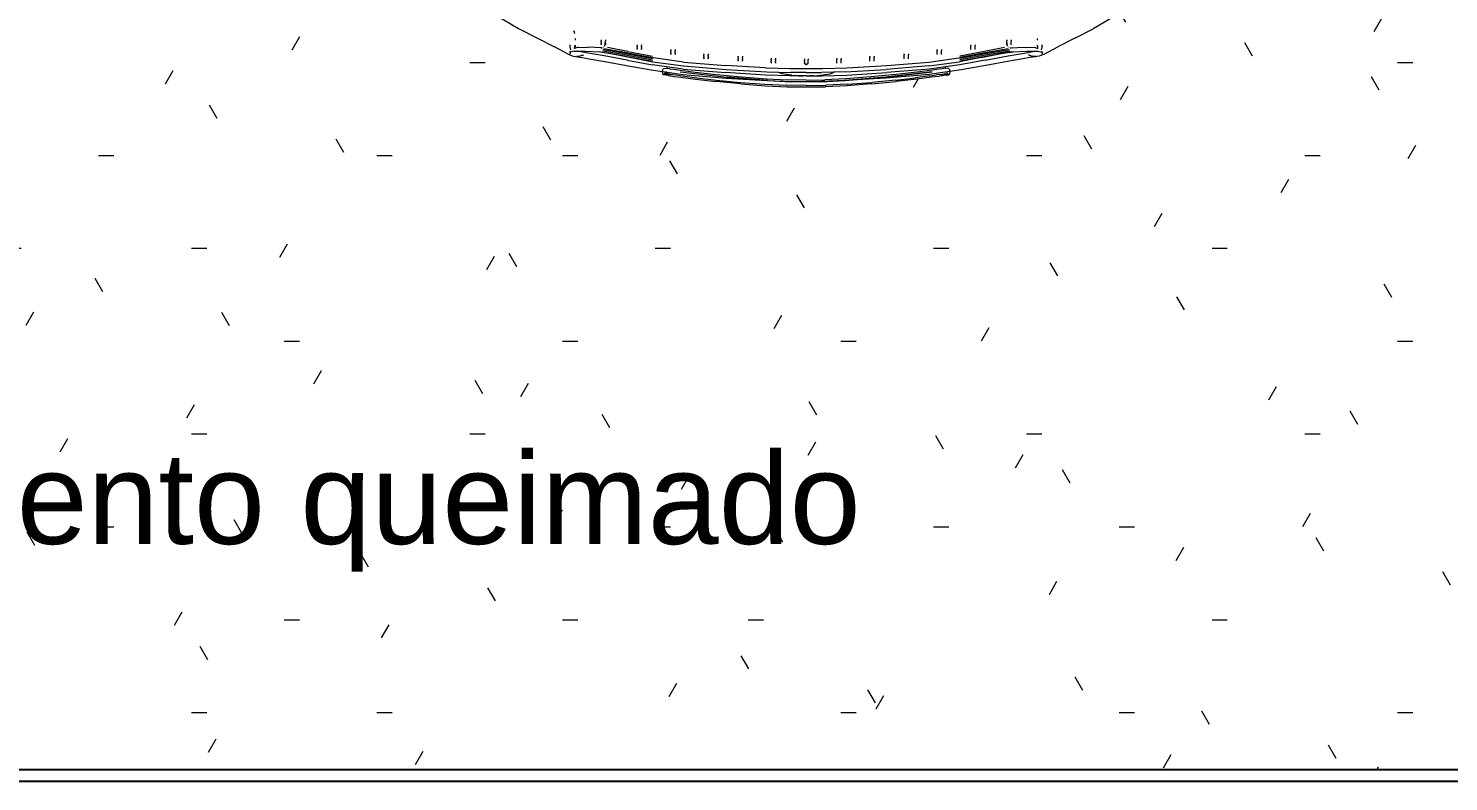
# Model space of a CAD drawing. Header units: millimetres. Extents: x -48985 to -29412, y -43090 to -3800.
# Drawn here: x -42482 to -40149, y -43090 to -41854 of the extents above; entities that cross this region are included whole.
import ezdxf

# ---------------------------------------------------------------- set-up
doc = ezdxf.new("R2010")
doc.units = ezdxf.units.MM
for name, color, linetype, lineweight in [('A-AREA', 32, 'Continuous', 9), ('A-FLOR', 192, 'Continuous', 25), ('A-FLOR-PATT', 8, 'Continuous', 25), ('A-WALL', 113, 'Continuous', 25), ('G-ANNO-TEXT', 231, 'Continuous', 9), ('G-IMPT', 8, 'Continuous', 9)]:
    doc.layers.add(name, color=color, linetype=linetype, lineweight=lineweight)
doc.styles.add('Arial', font='arial.ttf', dxfattribs={"height": 150})

# ---------------------------------------------------------------- blocks, each defined once
blk = doc.blocks.new('CRT_Fiat Punto - Punto_dwg-V1-PAGINAÇÃO DE PISO GARAGEM')
at = {"layer": 'G-IMPT'}
for p, q in [((817.41, -197.29), (821.28, -199.58)), ((919.16, -197.29), (915.29, -199.58)), ((821.28, -199.58), (824.41, -201.15)), ((824.41, -201.15), (827.16, -202.61)), ((830.49, -200.38), (830.35, -199.98)), ((830.49, -200.38), (830.42, -200.1)), ((830.52, -201.25), (830.52, -201.43)), ((830.52, -201.43), (830.52, -201.5)), ((830.52, -201.5), (830.52, -201.51)), ((830.52, -201.51), (830.52, -201.52)), ((834.79, -201.46), (834.79, -201.43)), ((834.79, -201.46), (834.79, -201.58)), ((834.79, -201.73), (834.79, -201.58)), ((834.79, -201.73), (834.79, -201.88)), ((834.79, -202.01), (834.79, -201.88)), ((835.38, -202.45), (835.49, -201.58)), ((835.49, -201.43), (835.49, -201.46)), ((835.49, -201.46), (835.49, -201.58)), ((835.49, -202.01), (835.49, -201.88)), ((901.09, -201.46), (901.09, -201.43)), ((901.09, -201.46), (901.09, -201.58)), ((901.19, -202.45), (901.09, -201.58)), ((901.09, -202.01), (901.09, -201.88)), ((901.79, -201.43), (901.79, -201.46)), ((901.79, -201.46), (901.79, -201.58)), ((901.79, -201.73), (901.79, -201.58)), ((901.79, -201.88), (901.79, -201.73)), ((901.79, -202.01), (901.79, -201.88)), ((906.06, -201.43), (906.06, -201.25)), ((906.06, -201.43), (906.06, -201.5)), ((906.06, -201.51), (906.06, -201.5)), ((906.06, -201.51), (906.06, -201.52)), ((912.16, -201.15), (909.41, -202.61)), ((912.16, -201.15), (915.29, -199.58)), ((829.39, -203.77), (827.16, -202.61)), ((829.39, -203.77), (830.21, -204.1)), ((829.73, -202.48), (829.73, -202.24)), ((829.73, -202.57), (829.73, -202.48)), ((829.73, -202.58), (829.73, -202.57)), ((829.73, -202.59), (829.73, -202.58)), ((829.83, -203.1), (829.73, -202.59)), ((829.73, -203.43), (829.73, -203.3)), ((830.36, -203.31), (829.73, -203.43)), ((829.73, -203.43), (829.73, -203.57)), ((829.73, -203.57), (829.73, -203.67)), ((829.73, -203.72), (829.73, -203.67)), ((829.73, -203.75), (829.73, -203.72)), ((829.73, -203.77), (829.73, -203.75)), ((829.73, -203.77), (829.73, -203.77)), ((830.21, -204.1), (830.6, -204.16)), ((830.36, -203.31), (832.23, -203.27)), ((830.42, -202.83), (830.52, -202.32)), ((831.02, -202.66), (830.42, -202.83)), ((830.52, -202.32), (830.52, -202.5)), ((830.52, -202.5), (830.52, -202.57)), ((830.52, -202.57), (830.52, -202.58)), ((830.52, -202.58), (830.52, -202.59)), ((830.6, -204.16), (830.96, -204.22)), ((830.74, -202.68), (832.57, -202.62)), ((830.74, -202.68), (831.02, -202.66)), ((830.74, -204.17), (831.33, -204.13)), ((830.74, -204.17), (830.83, -204.17)), ((831.39, -204.18), (830.83, -204.17)), ((832.33, -203.54), (830.95, -203.3)), ((831.81, -203.96), (831.33, -204.13)), ((831.81, -203.96), (831.92, -203.92)), ((832.23, -203.27), (834.67, -203.4)), ((835.29, -204.07), (832.33, -203.54)), ((834.96, -202.75), (832.57, -202.62)), ((835.05, -203.49), (834.45, -203.39)), ((834.67, -203.4), (836.98, -203.77)), ((834.74, -202.73), (834.96, -202.75)), ((834.79, -202.01), (834.79, -202.13)), ((834.79, -202.2), (834.79, -202.13)), ((834.79, -202.2), (834.79, -202.23)), ((838.97, -203.74), (835.05, -203.09)), ((838.97, -203.94), (835.05, -203.29)), ((838.97, -204.14), (835.05, -203.49)), ((835.18, -202.65), (835.14, -202.63)), ((839.02, -203.54), (835.25, -202.89)), ((839.06, -204.74), (835.29, -204.07)), ((835.49, -202.01), (835.49, -202.13)), ((835.49, -202.2), (835.49, -202.13)), ((835.49, -202.2), (835.49, -202.23)), ((839.17, -203.34), (835.85, -202.69)), ((836.98, -203.77), (839.67, -204.34)), ((838.97, -203.74), (843.18, -204.5)), ((838.97, -203.94), (843.18, -204.7)), ((838.97, -204.14), (843.18, -204.9)), ((839.02, -203.54), (843.18, -204.3)), ((839.17, -203.34), (843.18, -204.1)), ((839.72, -203.67), (843.35, -204.37)), ((840.69, -202.26), (840.69, -202.23)), ((840.69, -202.26), (840.69, -202.38)), ((840.69, -202.53), (840.69, -202.38)), ((840.69, -202.53), (840.69, -202.68)), ((840.69, -202.81), (840.69, -202.68)), ((840.69, -202.81), (840.69, -202.93)), ((840.69, -203), (840.69, -202.93)), ((840.69, -203), (840.69, -203.03)), ((841.39, -202.23), (841.39, -202.26)), ((841.39, -202.26), (841.39, -202.38)), ((841.39, -202.53), (841.39, -202.38)), ((841.39, -202.53), (841.39, -202.68)), ((841.39, -202.81), (841.39, -202.68)), ((841.39, -202.81), (841.39, -202.93)), ((841.39, -203), (841.39, -202.93)), ((841.39, -203), (841.39, -203.03)), ((846.19, -203.06), (846.19, -203.03)), ((846.19, -203.06), (846.19, -203.18)), ((846.19, -203.33), (846.19, -203.18)), ((846.19, -203.33), (846.19, -203.48)), ((846.19, -203.61), (846.19, -203.48)), ((846.19, -203.61), (846.19, -203.73)), ((846.19, -203.8), (846.19, -203.73)), ((846.19, -203.8), (846.19, -203.83)), ((846.89, -203.03), (846.89, -203.06)), ((846.89, -203.06), (846.89, -203.18)), ((846.89, -203.33), (846.89, -203.18)), ((846.89, -203.33), (846.89, -203.48)), ((846.89, -203.61), (846.89, -203.48)), ((846.89, -203.61), (846.89, -203.73)), ((846.89, -203.8), (846.89, -203.73)), ((846.89, -203.8), (846.89, -203.83)), ((851.59, -203.76), (851.59, -203.73)), ((851.59, -203.76), (851.59, -203.88)), ((851.59, -204.03), (851.59, -203.88)), ((851.59, -204.03), (851.59, -204.18)), ((851.59, -204.31), (851.59, -204.18)), ((852.29, -203.73), (852.29, -203.76)), ((852.29, -203.76), (852.29, -203.88)), ((852.29, -204.03), (852.29, -203.88)), ((852.29, -204.03), (852.29, -204.18)), ((852.29, -204.31), (852.29, -204.18)), ((857.19, -204.16), (857.19, -204.13)), ((857.19, -204.16), (857.19, -204.28)), ((857.89, -204.13), (857.89, -204.16)), ((857.89, -204.16), (857.89, -204.28)), ((878.69, -204.16), (878.69, -204.13)), ((878.69, -204.16), (878.69, -204.28)), ((879.39, -204.13), (879.39, -204.16)), ((879.39, -204.16), (879.39, -204.28)), ((884.29, -203.76), (884.29, -203.73)), ((884.29, -203.76), (884.29, -203.88)), ((884.29, -204.03), (884.29, -203.88)), ((884.29, -204.18), (884.29, -204.03)), ((884.29, -204.31), (884.29, -204.18)), ((884.99, -203.73), (884.99, -203.76)), ((884.99, -203.76), (884.99, -203.88)), ((884.99, -204.03), (884.99, -203.88)), ((884.99, -204.18), (884.99, -204.03)), ((884.99, -204.31), (884.99, -204.18)), ((889.69, -203.06), (889.69, -203.03)), ((889.69, -203.06), (889.69, -203.18)), ((889.69, -203.33), (889.69, -203.18)), ((889.69, -203.48), (889.69, -203.33)), ((889.69, -203.61), (889.69, -203.48)), ((889.69, -203.73), (889.69, -203.61)), ((889.69, -203.8), (889.69, -203.73)), ((889.69, -203.83), (889.69, -203.8)), ((890.39, -203.03), (890.39, -203.06)), ((890.39, -203.06), (890.39, -203.18)), ((890.39, -203.33), (890.39, -203.18)), ((890.39, -203.48), (890.39, -203.33)), ((890.39, -203.61), (890.39, -203.48)), ((890.39, -203.73), (890.39, -203.61)), ((890.39, -203.8), (890.39, -203.73)), ((890.39, -203.83), (890.39, -203.8)), ((893.22, -204.37), (896.85, -203.67)), ((897.4, -203.34), (893.39, -204.1)), ((897.55, -203.54), (893.39, -204.3)), ((897.6, -203.74), (893.39, -204.5)), ((897.6, -203.94), (893.39, -204.7)), ((897.6, -204.14), (893.39, -204.9)), ((895.19, -202.26), (895.19, -202.23)), ((895.19, -202.26), (895.19, -202.38)), ((895.19, -202.53), (895.19, -202.38)), ((895.19, -202.68), (895.19, -202.53)), ((895.19, -202.81), (895.19, -202.68)), ((895.19, -202.93), (895.19, -202.81)), ((895.19, -203), (895.19, -202.93)), ((895.19, -203.03), (895.19, -203)), ((895.89, -202.23), (895.89, -202.26)), ((895.89, -202.26), (895.89, -202.38)), ((895.89, -202.53), (895.89, -202.38)), ((895.89, -202.68), (895.89, -202.53)), ((895.89, -202.81), (895.89, -202.68)), ((895.89, -202.93), (895.89, -202.81)), ((895.89, -203), (895.89, -202.93)), ((895.89, -203.03), (895.89, -203)), ((896.9, -204.34), (899.59, -203.77)), ((900.72, -202.69), (897.4, -203.34)), ((897.51, -204.74), (901.28, -204.07)), ((901.32, -202.89), (897.55, -203.54)), ((901.52, -203.09), (897.6, -203.74)), ((901.52, -203.29), (897.6, -203.94)), ((901.52, -203.49), (897.6, -204.14)), ((901.9, -203.4), (899.59, -203.77)), ((901.09, -202.13), (901.09, -202.01)), ((901.09, -202.2), (901.09, -202.13)), ((901.09, -202.23), (901.09, -202.2)), ((901.28, -204.07), (904.24, -203.54)), ((901.39, -202.65), (901.44, -202.63)), ((901.52, -203.49), (902.13, -203.39)), ((901.61, -202.75), (904, -202.62)), ((901.61, -202.75), (901.83, -202.73)), ((901.79, -202.13), (901.79, -202.01)), ((901.79, -202.2), (901.79, -202.13)), ((901.79, -202.23), (901.79, -202.2)), ((901.9, -203.4), (904.34, -203.27)), ((904, -202.62), (905.83, -202.68)), ((904.24, -203.54), (905.62, -203.3)), ((904.34, -203.27), (906.21, -203.31)), ((904.56, -203.85), (904.76, -203.96)), ((904.76, -203.96), (905.24, -204.13)), ((905.83, -204.17), (905.24, -204.13)), ((905.3, -204.22), (905.74, -204.17)), ((905.55, -202.66), (905.83, -202.68)), ((905.55, -202.66), (906.15, -202.83)), ((905.97, -204.16), (905.61, -204.22)), ((905.74, -204.17), (905.83, -204.17)), ((906.36, -204.1), (905.97, -204.16)), ((906.15, -202.83), (906.06, -202.32)), ((906.06, -202.5), (906.06, -202.32)), ((906.06, -202.5), (906.06, -202.57)), ((906.06, -202.58), (906.06, -202.57)), ((906.06, -202.58), (906.06, -202.59)), ((906.21, -203.31), (906.84, -203.43)), ((907.18, -203.77), (906.36, -204.1)), ((906.74, -203.1), (906.84, -202.59)), ((906.84, -202.48), (906.84, -202.24)), ((906.84, -202.48), (906.84, -202.57)), ((906.84, -202.58), (906.84, -202.57)), ((906.84, -202.58), (906.84, -202.59)), ((906.84, -203.43), (906.84, -203.3)), ((906.84, -203.57), (906.84, -203.43)), ((906.84, -203.57), (906.84, -203.67)), ((906.84, -203.67), (906.84, -203.72)), ((906.84, -203.72), (906.84, -203.75)), ((906.84, -203.75), (906.84, -203.77)), ((906.84, -203.77), (906.84, -203.77)), ((907.18, -203.77), (909.41, -202.61)), ((830.96, -204.22), (831.33, -204.28)), ((831.33, -204.28), (831.74, -204.34)), ((831.74, -204.34), (832.86, -204.54)), ((832.86, -204.54), (835.41, -204.99)), ((835.41, -204.99), (838.92, -205.62)), ((838.92, -205.62), (842.95, -206.36)), ((839.06, -204.74), (843.18, -205.5)), ((839.67, -204.34), (843.23, -205.02)), ((842.95, -206.36), (848.17, -207.09)), ((848.21, -206.21), (843.18, -205.5)), ((843.23, -205.02), (848.23, -205.71)), ((848.25, -205.06), (843.35, -204.37)), ((844.82, -206.49), (844.8, -206.53)), ((844.82, -206.47), (844.99, -206.12)), ((844.82, -206.49), (844.82, -206.47)), ((844.99, -206.12), (845.44, -206.07)), ((845.44, -206.07), (845.5, -206.07)), ((845.5, -206.07), (845.66, -206.09)), ((845.66, -206.09), (846.08, -206.15)), ((846.08, -206.15), (846.56, -206.22)), ((846.56, -206.22), (847.72, -206.38)), ((847.72, -206.38), (850.16, -206.7)), ((848.21, -206.21), (855.11, -206.8)), ((848.23, -205.71), (855.23, -206.27)), ((848.25, -205.06), (855.11, -205.62)), ((851.59, -204.31), (851.59, -204.43)), ((851.59, -204.5), (851.59, -204.43)), ((851.59, -204.5), (851.59, -204.53)), ((852.29, -204.31), (852.29, -204.43)), ((852.29, -204.5), (852.29, -204.43)), ((852.29, -204.5), (852.29, -204.53)), ((861.66, -206), (855.11, -205.62)), ((855.23, -206.27), (861.86, -206.65)), ((857.19, -204.43), (857.19, -204.28)), ((857.19, -204.43), (857.19, -204.58)), ((857.19, -204.71), (857.19, -204.58)), ((857.19, -204.71), (857.19, -204.83)), ((857.19, -204.9), (857.19, -204.83)), ((857.19, -204.9), (857.19, -204.93)), ((857.89, -204.43), (857.89, -204.28)), ((857.89, -204.43), (857.89, -204.58)), ((857.89, -204.71), (857.89, -204.58)), ((857.89, -204.71), (857.89, -204.83)), ((857.89, -204.9), (857.89, -204.83)), ((857.89, -204.9), (857.89, -204.93)), ((861.66, -206), (865.62, -206.12)), ((862.59, -204.46), (862.59, -204.43)), ((862.59, -204.46), (862.59, -204.58)), ((862.59, -204.73), (862.59, -204.58)), ((862.59, -204.73), (862.59, -204.88)), ((862.59, -205.01), (862.59, -204.88)), ((862.59, -205.01), (862.59, -205.13)), ((862.59, -205.2), (862.59, -205.13)), ((862.59, -205.2), (862.59, -205.23)), ((863.29, -204.43), (863.29, -204.46)), ((863.29, -204.46), (863.29, -204.58)), ((863.29, -204.73), (863.29, -204.58)), ((863.29, -204.73), (863.29, -204.88)), ((863.29, -205.01), (863.29, -204.88)), ((863.29, -205.01), (863.29, -205.13)), ((863.29, -205.2), (863.29, -205.13)), ((863.29, -205.2), (863.29, -205.23)), ((865.62, -206.12), (868.29, -206.12)), ((867.99, -204.56), (867.99, -204.53)), ((867.99, -204.56), (867.99, -204.68)), ((867.99, -204.83), (867.99, -204.68)), ((867.99, -204.83), (867.99, -204.98)), ((867.99, -205.11), (867.99, -204.98)), ((867.99, -205.11), (867.99, -205.23)), ((867.99, -205.3), (867.99, -205.23)), ((867.99, -205.3), (867.99, -205.33)), ((868.02, -205.24), (868.29, -205.46)), ((868.02, -205.24), (868.14, -205.43)), ((868.29, -205.46), (868.55, -205.24)), ((868.29, -205.46), (868.44, -205.43)), ((868.29, -206.12), (870.95, -206.12)), ((868.55, -205.24), (868.44, -205.43)), ((868.59, -204.53), (868.59, -204.56)), ((868.59, -204.56), (868.59, -204.68)), ((868.59, -204.83), (868.59, -204.68)), ((868.59, -204.98), (868.59, -204.83)), ((868.59, -205.11), (868.59, -204.98)), ((868.59, -205.23), (868.59, -205.11)), ((868.59, -205.3), (868.59, -205.23)), ((868.59, -205.33), (868.59, -205.3)), ((870.95, -206.12), (874.91, -206)), ((873.29, -204.46), (873.29, -204.43)), ((873.29, -204.46), (873.29, -204.58)), ((873.29, -204.73), (873.29, -204.58)), ((873.29, -204.88), (873.29, -204.73)), ((873.29, -205.01), (873.29, -204.88)), ((873.29, -205.13), (873.29, -205.01)), ((873.29, -205.2), (873.29, -205.13)), ((873.29, -205.23), (873.29, -205.2)), ((873.99, -204.43), (873.99, -204.46)), ((873.99, -204.46), (873.99, -204.58)), ((873.99, -204.73), (873.99, -204.58)), ((873.99, -204.88), (873.99, -204.73)), ((873.99, -205.01), (873.99, -204.88)), ((873.99, -205.13), (873.99, -205.01)), ((873.99, -205.2), (873.99, -205.13)), ((873.99, -205.23), (873.99, -205.2)), ((874.71, -206.65), (881.34, -206.27)), ((874.91, -206), (881.46, -205.62)), ((878.69, -204.43), (878.69, -204.28)), ((878.69, -204.58), (878.69, -204.43)), ((878.69, -204.71), (878.69, -204.58)), ((878.69, -204.83), (878.69, -204.71)), ((878.69, -204.9), (878.69, -204.83)), ((878.69, -204.93), (878.69, -204.9)), ((879.39, -204.43), (879.39, -204.28)), ((879.39, -204.58), (879.39, -204.43)), ((879.39, -204.71), (879.39, -204.58)), ((879.39, -204.83), (879.39, -204.71)), ((879.39, -204.9), (879.39, -204.83)), ((879.39, -204.93), (879.39, -204.9)), ((888.34, -205.71), (881.34, -206.27)), ((881.46, -205.62), (888.32, -205.06)), ((888.36, -206.21), (881.46, -206.8)), ((884.29, -204.43), (884.29, -204.31)), ((884.29, -204.5), (884.29, -204.43)), ((884.29, -204.53), (884.29, -204.5)), ((884.99, -204.43), (884.99, -204.31)), ((884.99, -204.5), (884.99, -204.43)), ((884.99, -204.53), (884.99, -204.5)), ((888.85, -206.38), (886.41, -206.7)), ((888.32, -205.06), (893.22, -204.37)), ((888.34, -205.71), (893.34, -205.02)), ((893.39, -205.5), (888.36, -206.21)), ((893.62, -206.36), (888.4, -207.09)), ((890.01, -206.22), (888.85, -206.38)), ((890.49, -206.15), (890.01, -206.22)), ((890.91, -206.09), (890.49, -206.15)), ((891.07, -206.07), (890.91, -206.09)), ((891.07, -206.07), (891.13, -206.07)), ((891.58, -206.12), (891.13, -206.07)), ((891.58, -206.12), (891.75, -206.47)), ((891.75, -206.49), (891.75, -206.47)), ((891.77, -206.53), (891.75, -206.49)), ((896.9, -204.34), (893.34, -205.02)), ((897.51, -204.74), (893.39, -205.5)), ((897.65, -205.62), (893.62, -206.36)), ((901.16, -204.99), (897.65, -205.62)), ((903.71, -204.54), (901.16, -204.99)), ((904.83, -204.34), (903.71, -204.54)), ((905.24, -204.28), (904.83, -204.34)), ((905.61, -204.22), (905.24, -204.28)), ((844.78, -206.58), (844.77, -206.6)), ((844.78, -206.58), (844.8, -206.53)), ((844.78, -206.62), (844.82, -206.98)), ((844.82, -206.98), (844.99, -207.13)), ((845.1, -207.15), (844.99, -207.13)), ((845.15, -207.03), (845.04, -207.02)), ((845.04, -207.02), (845.22, -207.03)), ((845.41, -207.21), (845.1, -207.15)), ((845.15, -207.03), (845.47, -207.07)), ((845.17, -207.15), (845.24, -206.88)), ((845.17, -207.15), (845.18, -207.13)), ((845.18, -207.13), (845.2, -207.09)), ((845.2, -207.09), (845.21, -207.05)), ((845.21, -207.05), (845.22, -207.03)), ((845.24, -206.88), (845.25, -206.71)), ((845.5, -206.9), (845.36, -206.63)), ((845.5, -206.92), (845.36, -206.77)), ((845.5, -206.9), (845.38, -206.71)), ((845.77, -207.26), (845.41, -207.21)), ((845.47, -207.07), (845.83, -207.12)), ((845.93, -207.02), (845.5, -206.92)), ((845.77, -207.26), (846, -207.3)), ((845.98, -207.03), (845.93, -207.02)), ((845.98, -207.03), (846.13, -207.06)), ((846, -207.3), (846.25, -207.34)), ((846.13, -207.06), (846.52, -207.12)), ((846.25, -207.34), (846.67, -207.4)), ((846.52, -207.12), (846.98, -207.18)), ((846.67, -207.4), (847.8, -207.55)), ((846.98, -207.18), (848.08, -207.33)), ((847.72, -206.69), (855.34, -207.55)), ((847.72, -206.69), (855.34, -207.54)), ((847.8, -207.55), (850.2, -207.86)), ((848.08, -207.33), (850.4, -207.63)), ((848.17, -207.09), (855.24, -207.69)), ((850.16, -206.7), (853.59, -207.1)), ((850.2, -207.86), (853.56, -208.25)), ((850.4, -207.63), (853.66, -208)), ((857.59, -208.64), (853.56, -208.25)), ((853.59, -207.1), (857.71, -207.5)), ((853.66, -208), (857.57, -208.38)), ((861.66, -207.19), (855.11, -206.8)), ((855.24, -207.69), (861.87, -208.09)), ((855.34, -207.54), (861.96, -208.09)), ((861.96, -208.09), (855.34, -207.55)), ((857.57, -208.38), (861.56, -208.68)), ((857.59, -208.64), (861.66, -208.95)), ((857.71, -207.5), (861.82, -207.82)), ((861.56, -208.68), (865.05, -208.83)), ((865.62, -207.32), (861.66, -207.19)), ((861.82, -207.82), (865.23, -207.96)), ((861.86, -206.65), (865.76, -206.77)), ((861.87, -208.09), (865.76, -208.23)), ((861.88, -208.09), (865.79, -208.25)), ((861.88, -208.09), (865.76, -208.23)), ((861.95, -208.09), (865.79, -208.25)), ((861.95, -208.09), (865.81, -208.27)), ((861.96, -208.09), (865.81, -208.27)), ((861.96, -208.09), (865.81, -208.27)), ((863.93, -206.83), (863.78, -206.75)), ((864.38, -206.98), (863.93, -206.83)), ((865.1, -207.11), (864.38, -206.98)), ((868.29, -208.87), (865.05, -208.83)), ((865.43, -207.16), (865.1, -207.11)), ((868.29, -208), (865.23, -207.96)), ((865.95, -207.22), (865.43, -207.16)), ((868.29, -207.32), (865.62, -207.32)), ((868.29, -206.77), (865.76, -206.77)), ((868.29, -208.27), (865.81, -208.27)), ((865.95, -207.22), (866.48, -207.27)), ((867.1, -207.3), (866.48, -207.27)), ((867.1, -207.3), (867.76, -207.32)), ((868.29, -207.32), (867.76, -207.32)), ((868.29, -206.77), (870.81, -206.77)), ((868.29, -207.32), (870.95, -207.32)), ((868.29, -207.32), (868.81, -207.32)), ((868.29, -208), (871.35, -207.96)), ((870.76, -208.27), (868.29, -208.27)), ((868.29, -208.87), (871.53, -208.83)), ((869.47, -207.3), (868.81, -207.32)), ((869.47, -207.3), (870.09, -207.27)), ((870.09, -207.27), (870.62, -207.22)), ((870.62, -207.22), (871.14, -207.16)), ((870.76, -208.27), (874.61, -208.09)), ((874.62, -208.09), (870.76, -208.27)), ((874.61, -208.09), (870.76, -208.27)), ((874.62, -208.09), (870.78, -208.25)), ((874.69, -208.09), (870.78, -208.25)), ((874.71, -206.65), (870.81, -206.77)), ((874.69, -208.09), (870.81, -208.23)), ((874.7, -208.09), (870.81, -208.23)), ((870.95, -207.32), (874.91, -207.19)), ((871.47, -207.11), (871.14, -207.16)), ((874.76, -207.82), (871.35, -207.96)), ((871.47, -207.11), (872.19, -206.98)), ((875.01, -208.68), (871.53, -208.83)), ((872.19, -206.98), (872.64, -206.83)), ((872.79, -206.75), (872.64, -206.83)), ((881.23, -207.54), (874.61, -208.09)), ((874.61, -208.09), (881.23, -207.55)), ((881.33, -207.69), (874.7, -208.09)), ((878.86, -207.5), (874.76, -207.82)), ((874.91, -207.19), (881.46, -206.8)), ((878.98, -208.64), (874.91, -208.95)), ((875.01, -208.68), (879, -208.38)), ((882.98, -207.1), (878.86, -207.5)), ((878.98, -208.64), (883.01, -208.25)), ((882.91, -208), (879, -208.38)), ((881.23, -207.55), (888.85, -206.69)), ((888.85, -206.69), (881.23, -207.54)), ((888.4, -207.09), (881.33, -207.69)), ((882.91, -208), (886.17, -207.63)), ((886.41, -206.7), (882.98, -207.1)), ((886.37, -207.86), (883.01, -208.25)), ((888.49, -207.33), (886.17, -207.63)), ((888.77, -207.55), (886.37, -207.86)), ((888.49, -207.33), (889.59, -207.18)), ((889.9, -207.4), (888.77, -207.55)), ((890.05, -207.12), (889.59, -207.18)), ((890.32, -207.34), (889.9, -207.4)), ((890.05, -207.12), (890.45, -207.06)), ((890.57, -207.3), (890.32, -207.34)), ((890.45, -207.06), (890.6, -207.03)), ((890.8, -207.26), (890.57, -207.3)), ((890.6, -207.03), (890.64, -207.02)), ((890.64, -207.02), (891.07, -206.92)), ((891.1, -207.07), (890.74, -207.12)), ((891.16, -207.21), (890.8, -207.26)), ((891.1, -207.07), (891.42, -207.03)), ((891.16, -207.21), (891.47, -207.15)), ((891.33, -206.88), (891.32, -206.71)), ((891.4, -207.15), (891.33, -206.88)), ((891.53, -207.02), (891.35, -207.03)), ((891.36, -207.05), (891.35, -207.03)), ((891.37, -207.09), (891.36, -207.05)), ((891.39, -207.13), (891.37, -207.09)), ((891.4, -207.15), (891.39, -207.13)), ((891.42, -207.03), (891.53, -207.02)), ((891.47, -207.15), (891.58, -207.13)), ((891.75, -206.98), (891.58, -207.13)), ((891.75, -206.98), (891.79, -206.62)), ((891.79, -206.58), (891.77, -206.53)), ((891.8, -206.6), (891.79, -206.58)), ((861.66, -208.95), (865.12, -209.1)), ((865.12, -209.1), (868.29, -209.13)), ((868.29, -209.13), (871.45, -209.1)), ((874.91, -208.95), (871.45, -209.1))]:
    blk.add_line(p, q, dxfattribs=at)
blk = doc.blocks.new('CRT_Fiat Punto - Fiat punto 2-V2-PAGINAÇÃO DE PISO GARAGEM')
at = {"xscale": 10.05298727948713, "yscale": 10.05298727948713, "zscale": 10.05298727948713}
blk.add_blockref('CRT_Fiat Punto - Punto_dwg-V1-PAGINAÇÃO DE PISO GARAGEM', (-8728.9, 102.4), dxfattribs=at)

msp = doc.modelspace()

# ---------------------------------------------------------------- hatches: boundary and pattern name
at = {"layer": 'A-FLOR-PATT', "lineweight": 9}
h = msp.add_hatch(dxfattribs=at)
h.set_pattern_fill('FP_1', color=9, style=0, pattern_type=2)
h.set_pattern_definition([(0, (0, 0), (609.6, 152.4), [25.146, -432.054, 25.146, -432.054, -2438.4]), (0, (0, 0), (609.6, 152.4), [-914.4, 25.146, -889.254, 25.146, -432.054, -1066.8]), (0, (0, 0), (609.6, 152.4), [-2286, 25.146, -279.654, 25.146, -736.854]), (120, (228.6, 76.2), (-436.78227, 451.7291), [25.146, -432.054, 25.146, -432.054, -2438.4]), (120, (228.6, 76.2), (-436.78227, 451.7291), [-914.4, 25.146, -889.254, 25.146, -432.054, -1066.8]), (120, (228.6, 76.2), (-436.78227, 451.7291), [-2286, 25.146, -279.654, 25.146, -736.854]), (240, (304.8, 381), (-172.81773, -604.1291), [25.146, -432.054, 25.146, -432.054, -2438.4]), (240, (304.8, 381), (-172.81773, -604.1291), [-914.4, 25.146, -889.254, 25.146, -432.054, -1066.8]), (240, (304.8, 381), (-172.81773, -604.1291), [-2286, 25.146, -279.654, 25.146, -736.854])])
h.paths.add_polyline_path([(-36523.2, -42881.1), (-36524.4, -42883.4), (-36523.6, -42882.2)])
h.paths.add_polyline_path([(-36519.6, -42879.7), (-36522.1, -42880.3), (-36520.9, -42880.2), (-36520, -42879.8)])
h.paths.add_polyline_path([(-45709.6, -39194.7), (-45709.6, -40944.7), (-45739.6, -40944.7), (-45739.6, -39194.7)])
h.paths.add_polyline_path([(-48485.1, -37258.2), (-48483.8, -37255.9), (-48484.7, -37257.2)])
h.paths.add_polyline_path([(-48488.6, -37259.7), (-48486.1, -37259), (-48487.3, -37259.1), (-48488.2, -37259.5)])
h.paths.add_polyline_path([(-39604.6, -43069.7), (-39604.6, -42819.7), (-39616.9, -42819.6), (-39616.1, -42719.7), (-39604.6, -42719.7), (-39604.6, -41379.7), (-39614.6, -41379.7), (-39614.6, -41324.7), (-39613.2, -41321.1), (-39609.6, -41319.7), (-39454.6, -41319.7), (-39454.6, -41329.7), (-39419.6, -41329.7), (-39416.1, -41331.1), (-39414.6, -41334.7), (-39414.6, -41379.7), (-39424.6, -41379.7), (-39424.6, -42879.7), (-36424.6, -42879.7), (-36424.6, -40429.7), (-39424.6, -40429.7), (-39424.6, -40479.7), (-39414.6, -40479.7), (-39414.6, -40524.7), (-39416.1, -40528.2), (-39419.6, -40529.7), (-38624.6, -40529.7), (-38624.6, -40559.7), (-39424.6, -40559.7), (-39424.6, -40529.7), (-39454.6, -40529.7), (-39454.6, -40539.7), (-39609.6, -40539.7), (-39613.2, -40538.2), (-39614.6, -40534.7), (-39614.6, -40479.7), (-39604.6, -40479.7), (-39604.6, -40048.7), (-39614.6, -40048.7), (-39614.6, -39948.7), (-39604.6, -39948.7), (-39604.6, -37550.7), (-39614.6, -37550.7), (-39614.6, -37469.7), (-39795.5, -37470.2), (-39811.2, -37487.8), (-39816.1, -37492.1), (-39831.8, -37504.2), (-39845.9, -37512.6), (-39859.1, -37518.7), (-39881.2, -37526.3), (-39885.1, -37527.5), (-39901.5, -37530.5), (-39925.2, -37531.6), (-39946.2, -37529.9), (-39965.6, -37525.8), (-39987.9, -37517.7), (-40007.6, -37507.1), (-40024.7, -37495), (-40036.9, -37483.7), (-40049.9, -37469.7), (-45160.5, -37470.2), (-45176.2, -37487.8), (-45181.1, -37492.1), (-45196.8, -37504.2), (-45210.9, -37512.6), (-45224, -37518.7), (-45246.2, -37526.3), (-45250.1, -37527.5), (-45266.5, -37530.5), (-45290.2, -37531.6), (-45313.8, -37529.4), (-45330.1, -37525.9), (-45352.9, -37517.6), (-45372.3, -37507.3), (-45388.6, -37495.8), (-45405.6, -37479.8), (-45414.9, -37469.7), (-45604.6, -37469.7), (-45604.6, -38220.7), (-45594.6, -38220.7), (-45594.6, -38320.7), (-45679.6, -38320.7), (-45679.6, -39194.7), (-45709.6, -39194.7), (-45709.6, -38320.7), (-45794.6, -38320.7), (-45794.6, -38220.7), (-45784.6, -38220.7), (-45784.6, -37249.7), (-45984.6, -37249.7), (-45984.6, -37259.7), (-48584.6, -37259.7), (-48584.6, -37249.7), (-48784.6, -37249.7), (-48784.6, -42889.7), (-45784.6, -42889.7), (-45784.6, -41918.7), (-45794.6, -41918.7), (-45794.6, -41818.7), (-45709.6, -41818.7), (-45709.6, -40944.7), (-45679.6, -40944.7), (-45679.6, -41818.7), (-45594.6, -41818.7), (-45594.6, -41918.7), (-45604.6, -41918.7), (-45604.6, -42421.3), (-45602.1, -42419.6), (-45599.6, -42421.3), (-45599.6, -42424.4), (-45598.2, -42424.4), (-45597.5, -42424.4), (-45594.2, -42432.8), (-45562, -42432), (-45558.9, -42426.9), (-45556.3, -42420.9), (-45550.2, -42420.4), (-45545.3, -42421.2), (-45543.9, -42426.9), (-45540, -42432.8), (-45538.7, -42433.6), (-45510.5, -42437.1), (-45507.8, -42438.3), (-45505.7, -42441.8), (-45505.5, -42442.9), (-45506.4, -42444.6), (-45505.5, -42447), (-45507, -42450.1), (-45509.6, -42451.9), (-45517.6, -42453.6), (-45533.7, -42455.2), (-45539.9, -42456.4), (-45542.7, -42459.9), (-45544.8, -42465.2), (-45545.3, -42468.1), (-45551.4, -42468.9), (-45557.5, -42468.1), (-45559.5, -42461.2), (-45562.9, -42456.4), (-45594.2, -42457.1), (-45599.6, -42468), (-45602.1, -42469.7), (-45604.6, -42468), (-45604.6, -42719.7), (-45592.4, -42719.7), (-45593.1, -42819.7), (-45604.6, -42819.7), (-45604.6, -43069.7), (-39699.1, -43069.7)])
h.paths.add_polyline_path([(-45287.1, -42931.8), (-45313.8, -42929.4), (-45330.1, -42925.9), (-45352.9, -42917.6), (-45372.3, -42907.3), (-45388.6, -42895.8), (-45405.6, -42879.8), (-45422.7, -42858.3), (-45433.1, -42839.3), (-45438.9, -42826), (-45442.9, -42813.5), (-45445.2, -42806.1), (-45449.3, -42781.9), (-45519.7, -42782.2), (-45524.4, -42784.7), (-45530.7, -42785), (-45534.6, -42783.9), (-45539, -42781.9), (-45584.6, -42781.9), (-45584.6, -42757.4), (-45538.2, -42757.4), (-45532.8, -42754.6), (-45526.5, -42754.3), (-45522.7, -42755.5), (-45518.3, -42757.4), (-45448.6, -42757.4), (-45447.4, -42746.4), (-45443.7, -42728.4), (-45435.2, -42704), (-45425.6, -42686.2), (-45417.4, -42673.5), (-45398.1, -42651.5), (-45393.2, -42647.2), (-45377.4, -42635.1), (-45363.3, -42626.7), (-45350.1, -42620.6), (-45328, -42613), (-45320.2, -42611), (-45307.7, -42608.8), (-45284.1, -42607.7), (-45263.9, -42609.2), (-45243.7, -42613.5), (-45221.4, -42621.6), (-45201.7, -42632.2), (-45184.5, -42644.3), (-45172.3, -42655.6), (-45159.4, -42670.4), (-45151.6, -42681.1), (-45138.1, -42706.4), (-45131.8, -42724.4), (-45128.9, -42733.9), (-45126.1, -42752), (-45125.1, -42772.7), (-45126.9, -42792.9), (-45130.5, -42810.9), (-45139.1, -42835.3), (-45148.7, -42853.1), (-45157.2, -42866.2), (-45176.2, -42887.8), (-45181.1, -42892.1), (-45196.8, -42904.2), (-45210.9, -42912.6), (-45224, -42918.7), (-45246.2, -42926.3), (-45250.1, -42927.5), (-45266.5, -42930.5), (-45284.1, -42931.6)])
h.paths.add_polyline_path([(-39922.1, -42931.8), (-39946.2, -42929.9), (-39965.6, -42925.8), (-39987.9, -42917.7), (-40007.6, -42907.1), (-40024.7, -42895), (-40036.9, -42883.7), (-40049.9, -42868.9), (-40057.6, -42858.2), (-40071.2, -42832.9), (-40077.9, -42813.3), (-40080.2, -42806.1), (-40083.1, -42787.3), (-40084.2, -42766.6), (-40082.4, -42746.4), (-40078.7, -42728.4), (-40070.2, -42704), (-40060.6, -42686.2), (-40052.1, -42673.1), (-40033.1, -42651.5), (-40028.2, -42647.2), (-40012.4, -42635.1), (-39998.3, -42626.7), (-39985.2, -42620.6), (-39963, -42613), (-39959.2, -42611.8), (-39942.7, -42608.8), (-39919.1, -42607.7), (-39895.4, -42609.9), (-39879.1, -42613.4), (-39856.3, -42621.7), (-39836.9, -42632), (-39820.7, -42643.5), (-39803.7, -42659.5), (-39786.6, -42681), (-39776.1, -42700), (-39770.4, -42713.3), (-39766.3, -42725.9), (-39763.9, -42733.9), (-39759.9, -42757.4), (-39689.5, -42757.1), (-39684.9, -42754.6), (-39678.5, -42754.3), (-39674.7, -42755.4), (-39670.2, -42757.4), (-39624.6, -42757.4), (-39624.6, -42781.9), (-39671.1, -42781.9), (-39676.4, -42784.7), (-39682.7, -42785), (-39686.5, -42783.9), (-39691, -42781.9), (-39760.6, -42781.9), (-39761.9, -42792.9), (-39765.6, -42810.9), (-39774.1, -42835.3), (-39783.7, -42853.1), (-39791.9, -42865.8), (-39811.2, -42887.8), (-39816.1, -42892.1), (-39831.8, -42904.2), (-39845.9, -42912.6), (-39859.1, -42918.7), (-39881.2, -42926.3), (-39885.1, -42927.5), (-39901.5, -42930.5), (-39919.1, -42931.6)])
h.paths.add_polyline_path([(-45592, -42819.6), (-45592.4, -42816.8), (-45591.7, -42814.3)])
h.paths.add_polyline_path([(-39623.8, -42788.6), (-39621.5, -42790.8), (-39621.5, -42789.3), (-39622.2, -42788.9)])
h.paths.add_polyline_path([(-39618.4, -42817.4), (-39619.3, -42815.9), (-39620.9, -42814.3), (-39623.8, -42813.1), (-39623.8, -42750.7), (-39619.8, -42749), (-39618.1, -42745.8), (-39618.9, -42791.6), (-39619.3, -42792.2), (-39619.8, -42793.9), (-39618.6, -42795.4), (-39618.1, -42799.6), (-39618.3, -42814.3)])
h.paths.add_polyline_path([(-45588.3, -42749.8), (-45585.8, -42750.4), (-45587.7, -42748.5)])
h.paths.add_polyline_path([(-45588.3, -42789.5), (-45590.8, -42792.4), (-45591.1, -42793.5), (-45590.4, -42747.7), (-45589.9, -42747.1), (-45589.5, -42745.4), (-45590.6, -42743.9), (-45591.1, -42739.7), (-45590.2, -42726.7), (-45590, -42723.4), (-45588.4, -42725), (-45585.5, -42726.2), (-45585.5, -42788.6), (-45587.7, -42789.3)])
h.paths.add_polyline_path([(-45590.8, -42817.4), (-45591.1, -42797.9), (-45590.4, -42794.8), (-45589.4, -42792.9), (-45589.9, -42792.2), (-45587.9, -42790.3), (-45587.3, -42790.3), (-45585.5, -42788.9), (-45585.5, -42813.2), (-45589.1, -42814.9), (-45590.2, -42815.2), (-45590.5, -42815.2)])
h.paths.add_polyline_path([(-39623.8, -42750.7), (-39623.7, -42726.1), (-39620.1, -42724.4), (-39619, -42724.1), (-39618.2, -42725.5), (-39618.1, -42741.4), (-39618.8, -42744.5), (-39619.8, -42746.4), (-39619.3, -42747.1), (-39621.3, -42749), (-39622, -42749), (-39623.4, -42750.4)])
h.paths.add_polyline_path([(-45591.6, -42725.4), (-45592.4, -42722.5), (-45592, -42719.7), (-45591.7, -42725)])
h.paths.add_polyline_path([(-45599.6, -42467.8), (-45598.2, -42466.4), (-45599.6, -42466.5)])
h.paths.add_polyline_path([(-43804.6, -41949.7), (-43847.6, -41948.8), (-43892.6, -41946.2), (-43953.1, -41940.8), (-44028.7, -41931.3), (-44030.3, -41930.9), (-44039.1, -41928.5), (-44040.7, -41926.9), (-44041.1, -41924.4), (-44079.4, -41918.1), (-44193.8, -41896.5), (-44203.2, -41891.8), (-44305.9, -41836.7), (-44323.4, -41825.4), (-44374.5, -41787.3), (-44425.2, -41743.3), (-44469.5, -41696.8), (-44514.5, -41638.2), (-44526.7, -41622.1), (-44560.4, -41576.6), (-44589.3, -41535), (-44602.6, -41512.7), (-44613.7, -41487.8), (-44629.9, -41437.5), (-44639.3, -41399.5), (-44644.4, -41367.8), (-44647.2, -41340.9), (-44650.9, -41286.5), (-44653.1, -41200.5), (-44653.9, -41127.4), (-44653.6, -40981.4), (-44651.9, -40902.1), (-44648.9, -40835.3), (-44646.9, -40811.3), (-44643, -40777.2), (-44634.8, -40725), (-44633.7, -40719.4), (-44633.3, -40706.5), (-44632, -40701.7), (-44629.8, -40700), (-44628, -40684.4), (-44627.6, -40662.5), (-44627, -40661), (-44628.3, -40658.7), (-44630.6, -40543.3), (-44648.2, -40524.4), (-44669.3, -40497.4), (-44673.7, -40488), (-44682.8, -40458.5), (-44696.4, -40448.4), (-44715.5, -40432.4), (-44734, -40413.7), (-44751.3, -40389.7), (-44768.7, -40359.2), (-44775.3, -40343.9), (-44775.1, -40328), (-44774.1, -40326.2), (-44630.3, -40400), (-44630.8, -39842.7), (-44631.4, -39831), (-44630.3, -39627), (-44629.8, -39624.5), (-44629.9, -39623.3), (-44629.1, -39009.8), (-44629.2, -38963.9), (-44637.5, -38921.6), (-44646.6, -38854.1), (-44650.1, -38806.3), (-44652.3, -38748.9), (-44653.6, -38682.8), (-44654.1, -38579), (-44653.2, -38489.3), (-44650.6, -38425.6), (-44648.4, -38400.7), (-44644.9, -38374.8), (-44638.7, -38324.9), (-44632.8, -38296.6), (-44628.2, -38279.6), (-44607.6, -38225.2), (-44588.8, -38188.5), (-44567.6, -38152.4), (-44546.7, -38124.5), (-44531.5, -38107.7), (-44501.8, -38086.6), (-44410, -38033.1), (-44388.5, -38021.8), (-44363.4, -38010.2), (-44301.6, -37987.5), (-44266.8, -37976.4), (-44240.2, -37969.9), (-44192.5, -37964.8), (-44144.6, -37962.3), (-43834.3, -37951.6), (-43804.6, -37951.1), (-43714.2, -37953.4), (-43428.8, -37964.2), (-43402.4, -37965.8), (-43361.9, -37971.6), (-43330.1, -37980), (-43276.8, -37998.6), (-43234, -38015.2), (-43195.4, -38035.4), (-43110, -38085.1), (-43094, -38095.6), (-43076.3, -38109.3), (-43059.2, -38128.5), (-43040.8, -38153.5), (-43019.2, -38190.7), (-43006.9, -38214.4), (-42995.7, -38239.1), (-42986.2, -38264.5), (-42977.4, -38291.8), (-42968.9, -38335), (-42958.8, -38423), (-42956.1, -38490.2), (-42955.3, -38543.8), (-42955.6, -38682.8), (-42957.3, -38759.9), (-42960.3, -38827.2), (-42962.3, -38850.8), (-42966, -38882.4), (-42975.8, -38942.9), (-42980.8, -38968.9), (-42979.2, -39119.3), (-42979, -39338.4), (-42978.1, -39742.4), (-42978.5, -39855.8), (-42979, -40360.7), (-42979, -40400.6), (-42901.5, -40360.7), (-42834.9, -40326.5), (-42834.1, -40330.2), (-42833.9, -40344.7), (-42840.8, -40359.6), (-42858, -40389.7), (-42865.5, -40400.8), (-42881.7, -40420.9), (-42905.3, -40442.5), (-42927.9, -40461), (-42936.4, -40490.8), (-42943, -40503.2), (-42953.6, -40515.2), (-42968.5, -40532.5), (-42979.3, -40544.6), (-42981.9, -40661), (-42981.9, -40662), (-42981.5, -40671), (-42980.5, -40694.1), (-42978.8, -40700.8), (-42976.7, -40702.8), (-42975.4, -40713.2), (-42975.3, -40721.3), (-42970.8, -40744.9), (-42962.7, -40807.8), (-42959.2, -40856.8), (-42957, -40913.7), (-42955.6, -40981.4), (-42955.2, -41093.6), (-42956.5, -41220.2), (-42958.6, -41292.2), (-42962.5, -41346.5), (-42965.6, -41373.8), (-42969.9, -41399.7), (-42975, -41421.8), (-42988.8, -41467.9), (-43000.5, -41499.8), (-43013.4, -41524.8), (-43038.3, -41562), (-43082.6, -41622.1), (-43146.7, -41705), (-43197, -41755.4), (-43250.8, -41799.9), (-43299.8, -41834.6), (-43343.2, -41859.2), (-43400.6, -41888.9), (-43421.9, -41899.1), (-43438.4, -41901.8), (-43568.4, -41925.2), (-43569.3, -41928.2), (-43570.8, -41929.2), (-43573, -41930), (-43605.1, -41934.6), (-43668.8, -41942), (-43738.6, -41947.8), (-43775.9, -41949.3)])
h.paths.add_polyline_path([(-41204.6, -41949.7), (-41247.6, -41948.8), (-41292.6, -41946.2), (-41353.1, -41940.8), (-41428.7, -41931.3), (-41430.3, -41930.9), (-41439.1, -41928.5), (-41440.7, -41926.9), (-41441.1, -41924.4), (-41479.4, -41918.1), (-41593.8, -41896.5), (-41603.2, -41891.8), (-41705.9, -41836.7), (-41723.4, -41825.4), (-41774.5, -41787.3), (-41825.2, -41743.3), (-41869.5, -41696.8), (-41914.5, -41638.2), (-41926.7, -41622.1), (-41960.4, -41576.6), (-41989.3, -41535), (-42002.6, -41512.7), (-42013.7, -41487.8), (-42029.9, -41437.5), (-42039.3, -41399.5), (-42044.4, -41367.8), (-42047.2, -41340.9), (-42050.9, -41286.5), (-42053.1, -41200.5), (-42053.9, -41127.4), (-42053.6, -40981.4), (-42052.1, -40908.4), (-42048.9, -40835.3), (-42046.9, -40811.3), (-42043, -40777.2), (-42034.8, -40725), (-42033.7, -40719.4), (-42033.3, -40706.5), (-42032, -40701.7), (-42029.8, -40700), (-42028, -40684.4), (-42027.6, -40662.5), (-42027, -40661), (-42028.3, -40658.7), (-42030.6, -40543.3), (-42048.2, -40524.4), (-42069.3, -40497.4), (-42073.7, -40488), (-42082.8, -40458.5), (-42096.4, -40448.4), (-42115.5, -40432.4), (-42134, -40413.7), (-42151.3, -40389.7), (-42168.7, -40359.2), (-42175.3, -40343.9), (-42175.1, -40328), (-42174.1, -40326.2), (-42030.3, -40400), (-42030.8, -39842.7), (-42031.4, -39831), (-42030.3, -39627), (-42029.8, -39624.5), (-42029.9, -39623.3), (-42029.1, -39009.8), (-42029.2, -38963.9), (-42037.5, -38921.6), (-42046.6, -38854.3), (-42049.9, -38809.2), (-42052.3, -38748.9), (-42053.6, -38682.8), (-42054.1, -38579), (-42053.2, -38489.3), (-42050.6, -38425.6), (-42048.4, -38400.7), (-42044.9, -38374.8), (-42038.7, -38324.9), (-42033, -38297.5), (-42028.2, -38279.6), (-42007.6, -38225.2), (-41988.8, -38188.5), (-41967.6, -38152.4), (-41946.7, -38124.5), (-41931.5, -38107.7), (-41901.8, -38086.6), (-41810, -38033.1), (-41788.5, -38021.8), (-41763.4, -38010.2), (-41701.6, -37987.5), (-41666.8, -37976.4), (-41640.2, -37969.9), (-41592.5, -37964.8), (-41544.6, -37962.3), (-41234.3, -37951.6), (-41181.6, -37951.5), (-41119.8, -37953.2), (-40828.8, -37964.2), (-40802.4, -37965.8), (-40761.9, -37971.6), (-40730.1, -37980), (-40676.8, -37998.6), (-40634, -38015.2), (-40595.4, -38035.4), (-40510, -38085.1), (-40494, -38095.6), (-40476.3, -38109.3), (-40459.2, -38128.5), (-40440.3, -38154.3), (-40419.2, -38190.7), (-40406.9, -38214.4), (-40395.7, -38239.1), (-40386.2, -38264.5), (-40377.6, -38291.2), (-40368.9, -38335), (-40358.8, -38423), (-40356.1, -38490.2), (-40355.3, -38543.8), (-40355.6, -38682.8), (-40357.3, -38759.9), (-40360.3, -38827.2), (-40362.3, -38850.8), (-40365.8, -38881.6), (-40375.8, -38942.9), (-40380.8, -38968.9), (-40379.2, -39119.3), (-40379, -39338.4), (-40378.1, -39742.4), (-40378.5, -39844.7), (-40379, -40360.7), (-40378.6, -40400.4), (-40301.5, -40360.7), (-40234.9, -40326.5), (-40234.1, -40330.2), (-40233.9, -40344.7), (-40240.8, -40359.6), (-40258, -40389.7), (-40265.5, -40400.8), (-40281.7, -40420.9), (-40305.3, -40442.5), (-40327.9, -40461), (-40336.4, -40490.8), (-40343, -40503.2), (-40353.6, -40515.2), (-40368.5, -40532.5), (-40379.3, -40544.6), (-40381.9, -40661), (-40381.9, -40662), (-40381.5, -40671), (-40380.5, -40694.1), (-40378.6, -40700.9), (-40376.7, -40702.8), (-40375.3, -40709.8), (-40375.3, -40721.3), (-40370.8, -40744.9), (-40362.7, -40807.8), (-40359.2, -40856.8), (-40357, -40913.7), (-40355.6, -40981.4), (-40355.2, -41093.6), (-40356.5, -41220.2), (-40358.6, -41292.2), (-40362.5, -41346.5), (-40365.6, -41373.8), (-40369.9, -41399.7), (-40375, -41421.8), (-40388.8, -41467.9), (-40400.5, -41499.8), (-40413.4, -41524.8), (-40438.3, -41562), (-40482.6, -41622.1), (-40546.7, -41705), (-40597, -41755.4), (-40650.8, -41799.9), (-40699.8, -41834.6), (-40743.2, -41859.2), (-40800.6, -41888.9), (-40821.9, -41899.1), (-40838.4, -41901.8), (-40968.4, -41925.2), (-40969.3, -41928.2), (-40970.8, -41929.2), (-40973, -41930), (-41005.1, -41934.6), (-41068.8, -41942), (-41138.6, -41947.8), (-41181.6, -41949.4)])
h.paths.add_polyline_path([(-44618.3, -40652.9), (-44618.5, -40652), (-44619.1, -40650.5), (-44618.5, -40652.9)])
h.paths.add_polyline_path([(-42018.3, -40652.9), (-42018.5, -40652), (-42019.1, -40650.5), (-42018.5, -40652.9)])
h.paths.add_polyline_path([(-44618, -40650.7), (-44615.4, -40649.5), (-44616.2, -40649.2), (-44617.8, -40650.5)])
h.paths.add_polyline_path([(-42018, -40650.7), (-42015.4, -40649.5), (-42016, -40648.9), (-42017.8, -40650.6)])
h.paths.add_polyline_path([(-36433.2, -37549.2), (-36430.9, -37550.5), (-36432.1, -37549.6)])
h.paths.add_polyline_path([(-36434.6, -37545.7), (-36434, -37548.2), (-36434.1, -37546.9), (-36434.4, -37546.1)])
h.paths.add_polyline_path([(-39125.1, -37258.2), (-39123.8, -37255.9), (-39124.7, -37257.2)])
h.paths.add_polyline_path([(-39128.6, -37259.7), (-39126.1, -37259), (-39127.3, -37259.1), (-39128.2, -37259.5)])
h.paths.add_polyline_path([(-36424.6, -40249.7), (-36424.6, -40049.7), (-36434.6, -40049.7), (-36434.6, -37449.7), (-36424.6, -37449.7), (-36424.6, -37249.7), (-36624.6, -37249.7), (-36624.6, -37259.7), (-39224.6, -37259.7), (-39224.6, -37249.7), (-39424.6, -37249.7), (-39424.6, -37450.7), (-39414.6, -37450.7), (-39414.6, -37550.7), (-39424.6, -37550.7), (-39424.6, -39948.7), (-39414.6, -39948.7), (-39414.6, -40048.7), (-39424.6, -40048.7), (-39424.6, -40249.7), (-36437.8, -40249.7)])

# ---------------------------------------------------------------- linework, layer by layer
at = {"layer": 'A-AREA'}
msp.add_line((-45604.6, -43069.7), (-39604.6, -43069.7), dxfattribs=at)
at = {"layer": 'A-FLOR'}
msp.add_line((-45604.6, -43069.7), (-39604.6, -43069.7), dxfattribs=at)
at = {"layer": 'A-WALL'}
msp.add_line((-36224.6, -43089.7), (-48984.6, -43089.7), dxfattribs=at)

# ---------------------------------------------------------------- block references
at = {"layer": 'G-IMPT'}
msp.add_blockref('CRT_Fiat Punto - Fiat punto 2-V2-PAGINAÇÃO DE PISO GARAGEM', (-41204.6, -39949.7), dxfattribs=at)

# ---------------------------------------------------------------- texts
at = {"layer": 'G-ANNO-TEXT', "color": 7, "insert": (-43642.3, -42549.7), "char_height": 150, "width": 3144.619, "attachment_point": 1, "style": 'Arial'}
msp.add_mtext('Piso em cimento queimado', dxfattribs=at)

doc.saveas('drawing.dxf')
